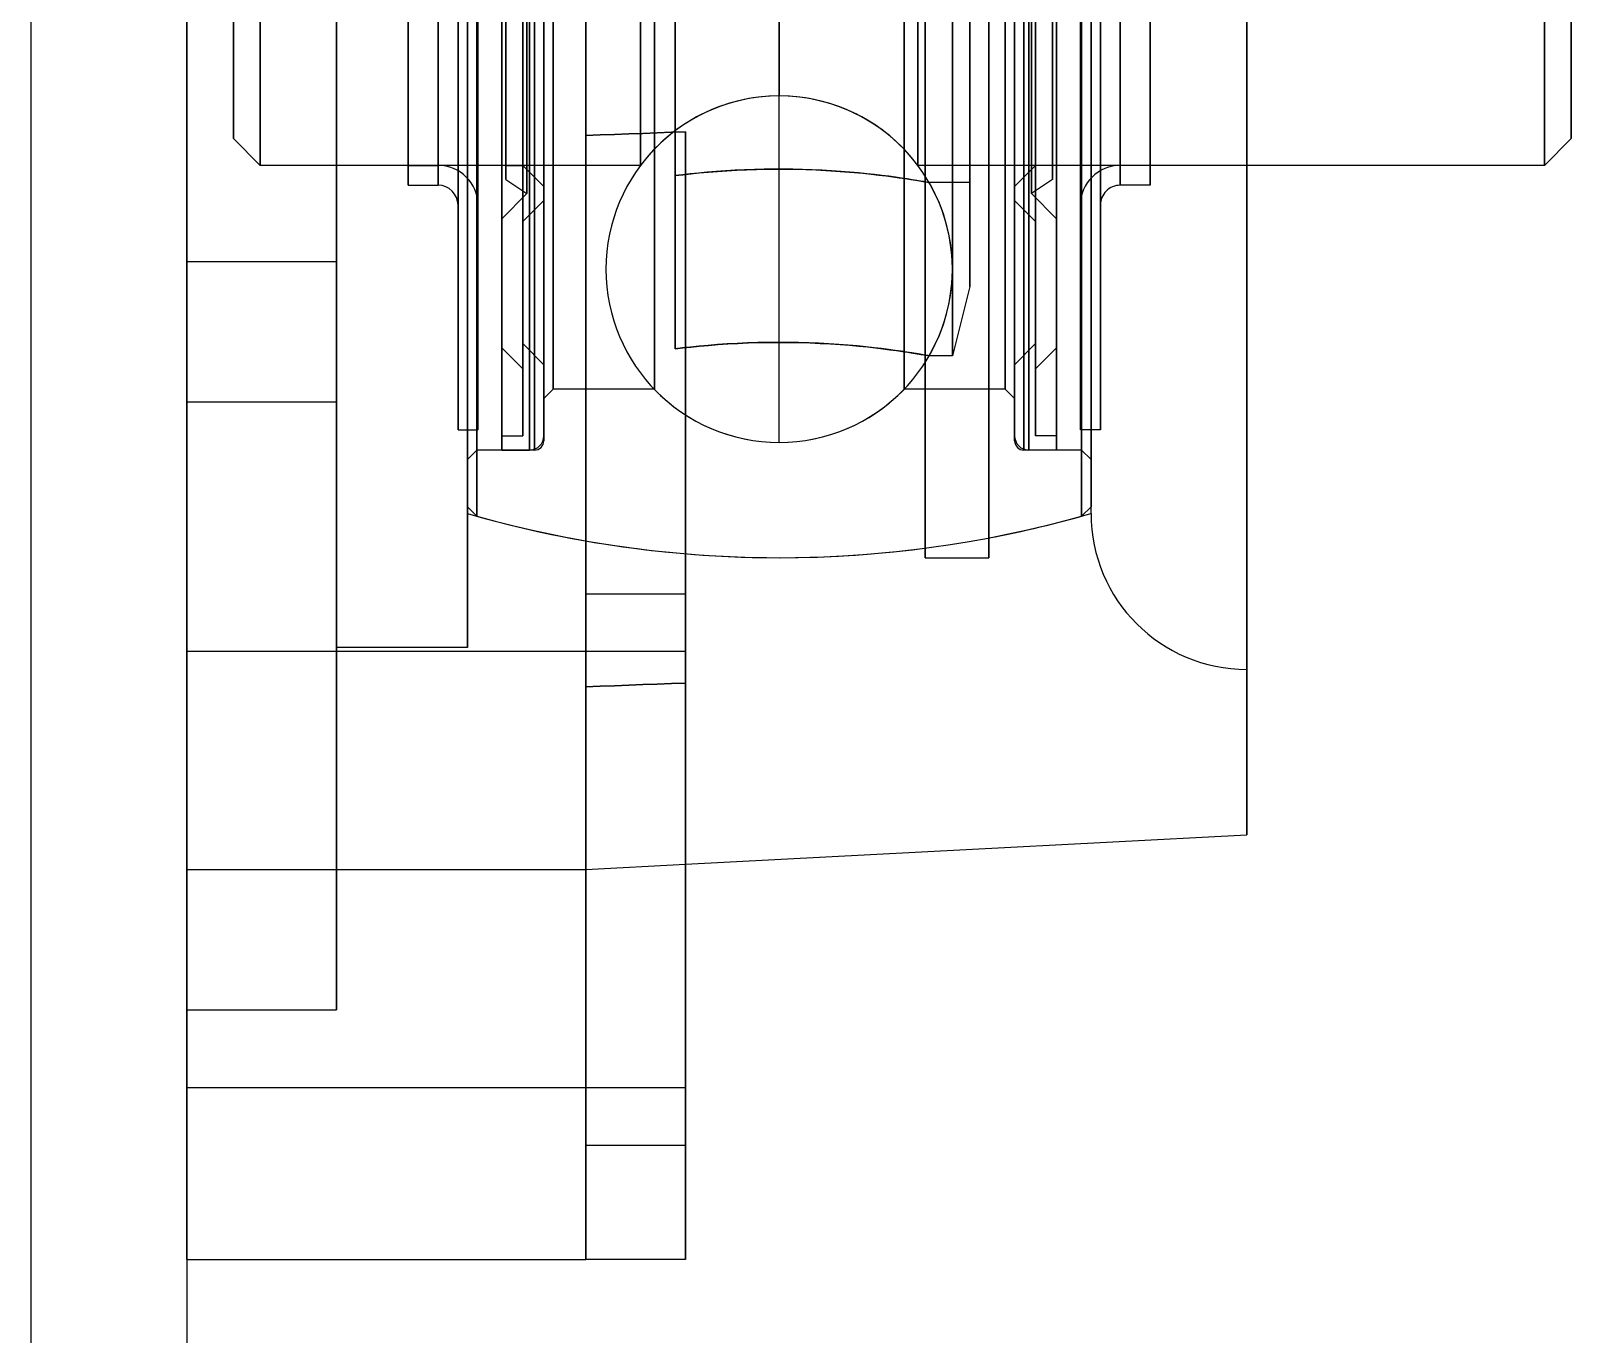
# Model space of a CAD drawing. Header units: millimetres. Extents: x 150937 to 394412, y 327166 to 584759.
# Drawn here: x 198477.06 to 198526.46, y 408498.43 to 408540.22 of the extents above; entities that cross this region are included whole.
import ezdxf

# ---------------------------------------------------------------- set-up
doc = ezdxf.new("R2010")
doc.units = ezdxf.units.MM
doc.layers.add('MAIN-1', color=7, linetype='Continuous')

# ---------------------------------------------------------------- blocks, each defined once
blk = doc.blocks.new('ucf207')
at = {"layer": 'MAIN-1'}
for p, q in [((0, -46), (0, 46)), ((0, 46), (0, -46)), ((12.8, 46), (12.8, -46)), ((12.8, -46), (12.8, 46)), ((34, 44.889), (34, -44.889)), ((34, -44.889), (34, 44.889)), ((4.8, -38.88), (4.8, 38.88)), ((4.8, 38.88), (4.8, -38.88)), ((9, -38.88), (9, 38.88)), ((9, 38.88), (9, -38.88)), ((23.68, 35.92), (23.68, -36)), ((23.68, -36), (23.68, 35.92)), ((25.72, 35.92), (25.72, -36)), ((25.72, -36), (25.72, 35.92)), ((9, 34.369), (9, -34.369)), ((9, -34.369), (9, 34.369)), ((29, 34.369), (29, -34.369)), ((29, -34.369), (29, 34.369)), ((9, -32.85), (9, 32.85)), ((9, 32.85), (9, -32.85)), ((29, -32.85), (29, 32.85)), ((29, 32.85), (29, -32.85)), ((9.3, -32.55), (9.3, 32.55)), ((9.3, 32.55), (9.3, -32.55)), ((10.102, -32.55), (10.102, 32.55)), ((10.102, 32.55), (10.102, -32.55)), ((27.898, -32.55), (27.898, 32.55)), ((27.898, 32.55), (27.898, -32.55)), ((28.7, -32.55), (28.7, 32.55)), ((28.7, 32.55), (28.7, -32.55)), ((8.7, -31.899), (8.7, 31.899)), ((8.7, 31.899), (8.7, -31.899)), ((9.338, -31.899), (9.338, 31.899)), ((9.338, 31.899), (9.338, -31.899)), ((10.102, -32.093), (10.102, 32.094)), ((10.102, 32.094), (10.102, -32.093)), ((10.776, -32.093), (10.776, 32.094)), ((10.776, 32.094), (10.776, -32.093)), ((27.224, -32.093), (27.224, 32.094)), ((27.224, 32.094), (27.224, -32.093)), ((27.898, -32.093), (27.898, 32.094)), ((27.898, 32.094), (27.898, -32.093)), ((28.662, -31.899), (28.662, 31.899)), ((28.662, 31.899), (28.662, -31.899)), ((29.3, -31.899), (29.3, 31.899)), ((29.3, 31.899), (29.3, -31.899)), ((11.45, -30.9), (11.45, 30.9)), ((11.45, 30.9), (11.45, -30.9)), ((26.55, -30.9), (26.55, 30.9)), ((26.55, 30.9), (26.55, -30.9)), ((11.75, -30.6), (11.75, 30.6)), ((11.75, 30.6), (11.75, -30.6)), ((26.25, -30.6), (26.25, 30.6)), ((26.25, 30.6), (26.25, -30.6)), ((10.776, 29.946), (10.776, -29.946)), ((10.776, -29.946), (10.776, 29.946)), ((11.45, -29.811), (11.45, 29.811)), ((11.45, 29.811), (11.45, -29.811)), ((26.55, -29.811), (26.55, 29.811)), ((26.55, 29.811), (26.55, -29.811)), ((27.224, 29.946), (27.224, -29.946)), ((27.224, -29.946), (27.224, 29.946)), ((10.102, 29.272), (10.102, -29.272)), ((10.102, -29.272), (10.102, 29.272)), ((24.555, 29.528), (24.555, -29.528)), ((24.555, -29.528), (24.555, 29.528)), ((27.898, 29.272), (27.898, -29.272)), ((27.898, -29.272), (27.898, 29.272)), ((10.776, -29.137), (10.776, 29.137)), ((10.776, 29.137), (10.776, -29.137)), ((27.224, -29.137), (27.224, 29.137)), ((27.224, 29.137), (27.224, -29.137)), ((25.11, -27.305), (25.11, 27.306)), ((25.11, 27.306), (25.11, -27.305)), ((0, -26.5), (0, 26.5)), ((0, 26.5), (0, -26.5)), ((4.8, -26.5), (4.8, 26.5)), ((4.8, 26.5), (4.8, -26.5)), ((10.776, 25.224), (10.776, -25.224)), ((10.776, -25.224), (10.776, 25.224)), ((27.224, 25.224), (27.224, -25.224)), ((27.224, -25.224), (27.224, 25.224)), ((10.102, -25.13), (10.102, 25.131)), ((10.102, 25.131), (10.102, -25.13)), ((27.898, -25.13), (27.898, 25.131)), ((27.898, 25.131), (27.898, -25.13)), ((10.911, 24.322), (10.911, -24.322)), ((10.911, -24.322), (10.911, 24.322)), ((11.45, 24.55), (11.45, -24.55)), ((11.45, -24.55), (11.45, 24.55)), ((26.55, 24.55), (26.55, -24.55)), ((26.55, -24.55), (26.55, 24.55)), ((27.089, 24.322), (27.089, -24.322)), ((27.089, -24.322), (27.089, 24.322)), ((7.1, 24.058), (7.1, -24.058)), ((7.1, -24.058), (7.1, 24.058)), ((10.237, 23.877), (10.237, -23.876)), ((10.237, -23.876), (10.237, 23.877)), ((11.45, -24.094), (11.45, 24.094)), ((11.45, 24.094), (11.45, -24.094)), ((25.11, -23.972), (25.11, 23.973)), ((25.11, 23.973), (25.11, -23.972)), ((26.55, -24.094), (26.55, 24.094)), ((26.55, 24.094), (26.55, -24.094)), ((27.763, 23.877), (27.763, -23.876)), ((27.763, -23.876), (27.763, 23.877)), ((30.9, 24.058), (30.9, -24.058)), ((30.9, -24.058), (30.9, 24.058)), ((2.358, 23.42), (2.358, -23.42)), ((2.358, -23.42), (2.358, 23.42)), ((7.1, -23.42), (7.1, 23.42)), ((7.1, 23.42), (7.1, -23.42)), ((10.237, -23.42), (10.237, 23.42)), ((10.237, 23.42), (10.237, -23.42)), ((10.776, -23.42), (10.776, 23.42)), ((10.776, 23.42), (10.776, -23.42)), ((27.224, -23.42), (27.224, 23.42)), ((27.224, 23.42), (27.224, -23.42)), ((27.763, -23.42), (27.763, 23.42)), ((27.763, 23.42), (27.763, -23.42)), ((30.9, -23.42), (30.9, 23.42)), ((30.9, 23.42), (30.9, -23.42)), ((43.542, 23.42), (43.542, -23.42)), ((43.542, -23.42), (43.542, 23.42)), ((1.5, 22.562), (1.5, -22.562)), ((1.5, -22.562), (1.5, 22.562)), ((12.8, 22.464), (12.8, -22.464)), ((12.8, -22.464), (12.8, 22.464)), ((44.4, 22.562), (44.4, -22.562)), ((44.4, -22.562), (44.4, 22.562)), ((8.062, -23.42), (8.062, 0)), ((8.062, 0), (8.062, -24.058)), ((8.062, -24.058), (8.062, 0)), ((8.062, 0), (8.062, -23.42)), ((8.7, 0), (8.7, -24.696)), ((9.3, 0), (9.3, -34.669)), ((9.3, -34.669), (9.3, 0)), ((9.338, 0), (9.338, -24.696)), ((10.994, -32.55), (10.994, 0)), ((10.994, 0), (10.994, -32.55)), ((11.15, -32.55), (11.15, 0)), ((11.15, 0), (11.15, -32.55)), ((11.45, 0), (11.45, -32.25)), ((11.45, -32.25), (11.45, 0)), ((11.45, 0), (11.45, -32.093)), ((11.45, -32.093), (11.45, 0)), ((14.554, 0), (14.554, -23.42)), ((14.554, -23.42), (14.554, 0)), ((14.996, -30.6), (14.996, 0)), ((14.996, 0), (14.996, -30.6)), ((19, -32.305), (19, 0)), ((19, 0), (19, -21.195)), ((23.004, 0), (23.004, -30.6)), ((23.004, -30.6), (23.004, 0)), ((23.446, -23.42), (23.446, 0)), ((23.446, 0), (23.446, -23.42)), ((23.68, -35.695), (23.68, 0)), ((25.72, -35.367), (25.72, 0)), ((26.55, 0), (26.55, -32.25)), ((26.55, -32.25), (26.55, 0)), ((26.55, 0), (26.55, -32.093)), ((26.55, -32.093), (26.55, 0)), ((26.85, 0), (26.85, -32.55)), ((26.85, -32.55), (26.85, 0)), ((27.006, -32.55), (27.006, 0)), ((27.006, 0), (27.006, -32.55)), ((28.662, -24.696), (28.662, 0)), ((28.7, 0), (28.7, -34.669)), ((28.7, -34.669), (28.7, 0)), ((29, -34.583), (29, 0)), ((29, -34.369), (29, 0)), ((29.3, -24.696), (29.3, 0)), ((29.938, -23.42), (29.938, 0)), ((29.938, 0), (29.938, -24.058)), ((29.938, -24.058), (29.938, 0)), ((29.938, 0), (29.938, -23.42)), ((34, 0), (34, -39.583)), ((15.667, -23.748), (15.667, -3.276)), ((15.667, -3.276), (15.667, -23.748)), ((15.667, -3.638), (15.667, -29.303)), ((15.667, -29.303), (15.667, -3.638)), ((9, -34.583), (9, -14.4)), ((2.358, -23.42), (1.5, -22.562)), ((13.258, -22.446), (12.8, -22.464)), ((12.8, -22.464), (13.258, -22.446)), ((12.8, -22.464), (12.8, -37.161)), ((12.8, -37.161), (12.8, -22.464)), ((13.716, -22.429), (13.258, -22.446)), ((13.258, -22.446), (13.716, -22.429)), ((14.173, -22.411), (13.716, -22.429)), ((13.716, -22.429), (14.173, -22.411)), ((14.63, -22.394), (14.173, -22.411)), ((14.173, -22.411), (14.63, -22.394)), ((15.087, -22.376), (14.63, -22.394)), ((14.63, -22.394), (15.087, -22.376)), ((15.544, -22.358), (15.087, -22.376)), ((15.087, -22.376), (15.544, -22.358)), ((16, -22.341), (15.544, -22.358)), ((15.544, -22.358), (16, -22.341)), ((16, -40.019), (16, -22.341)), ((16, -22.341), (16, -37.161)), ((16, -22.341), (16, -40.019)), ((16, -37.161), (16, -22.341)), ((44.4, -22.562), (43.542, -23.42)), ((14.554, -23.42), (2.358, -23.42)), ((7.1, -23.42), (8.062, -23.42)), ((10.237, -23.42), (10.776, -23.42)), ((10.776, -23.42), (11.45, -24.094)), ((16.149, -23.692), (15.9, -23.72)), ((15.906, -23.719), (16.162, -23.69)), ((16.413, -23.665), (16.149, -23.692)), ((16.162, -23.69), (16.434, -23.663)), ((16.691, -23.64), (16.413, -23.665)), ((16.434, -23.663), (16.72, -23.637)), ((16.98, -23.616), (16.691, -23.64)), ((16.72, -23.637), (17.018, -23.613)), ((17.278, -23.595), (16.98, -23.616)), ((17.018, -23.613), (17.324, -23.592)), ((17.583, -23.577), (17.278, -23.595)), ((17.324, -23.592), (17.638, -23.575)), ((17.892, -23.563), (17.583, -23.577)), ((17.638, -23.575), (17.957, -23.56)), ((18.204, -23.552), (17.892, -23.563)), ((17.957, -23.56), (18.276, -23.55)), ((18.515, -23.544), (18.204, -23.552)), ((18.276, -23.55), (18.595, -23.543)), ((18.823, -23.541), (18.515, -23.544)), ((18.595, -23.543), (18.91, -23.54)), ((19.127, -23.54), (18.823, -23.541)), ((18.91, -23.54), (19.221, -23.541)), ((19.434, -23.543), (19.127, -23.54)), ((19.221, -23.541), (19.538, -23.545)), ((19.745, -23.55), (19.434, -23.543)), ((19.538, -23.545), (19.857, -23.554)), ((20.057, -23.561), (19.745, -23.55)), ((19.857, -23.554), (20.177, -23.566)), ((20.367, -23.575), (20.057, -23.561)), ((20.177, -23.566), (20.494, -23.582)), ((20.673, -23.592), (20.367, -23.575)), ((20.494, -23.582), (20.805, -23.601)), ((20.972, -23.613), (20.673, -23.592)), ((20.805, -23.601), (21.108, -23.623)), ((21.263, -23.636), (20.972, -23.613)), ((21.108, -23.623), (21.401, -23.648)), ((21.543, -23.661), (21.263, -23.636)), ((21.401, -23.648), (21.681, -23.674)), ((21.809, -23.687), (21.543, -23.661)), ((21.681, -23.674), (21.947, -23.702)), ((22.061, -23.715), (21.809, -23.687)), ((21.947, -23.702), (22.196, -23.731)), ((34, -23.42), (23.446, -23.42)), ((27.224, -23.42), (26.55, -24.094)), ((27.763, -23.42), (27.224, -23.42)), ((30.9, -23.42), (29.938, -23.42)), ((43.542, -23.42), (34, -23.42)), ((7.1, -24.058), (8.062, -24.058)), ((10.237, -23.876), (10.911, -24.322)), ((15.667, -23.748), (15.906, -23.719)), ((15.9, -23.72), (15.667, -23.748)), ((15.667, -29.303), (15.667, -23.748)), ((15.667, -23.748), (15.667, -29.303)), ((22.296, -23.743), (22.061, -23.715)), ((22.196, -23.731), (22.428, -23.76)), ((22.516, -23.771), (22.296, -23.743)), ((22.428, -23.76), (22.647, -23.788)), ((22.725, -23.799), (22.516, -23.771)), ((22.647, -23.788), (22.853, -23.817)), ((22.922, -23.827), (22.725, -23.799)), ((22.853, -23.817), (23.044, -23.846)), ((23.102, -23.854), (22.922, -23.827)), ((23.044, -23.846), (23.218, -23.872)), ((23.265, -23.88), (23.102, -23.854)), ((23.218, -23.872), (23.371, -23.897)), ((23.409, -23.903), (23.265, -23.88)), ((23.371, -23.897), (23.503, -23.919)), ((23.532, -23.924), (23.409, -23.903)), ((23.503, -23.919), (23.612, -23.937)), ((23.633, -23.941), (23.532, -23.924)), ((23.612, -23.937), (23.697, -23.952)), ((23.712, -23.955), (23.633, -23.941)), ((23.697, -23.952), (23.759, -23.963)), ((23.767, -23.965), (23.712, -23.955)), ((23.759, -23.963), (23.796, -23.97)), ((23.8, -23.971), (23.767, -23.965)), ((23.796, -23.97), (23.811, -23.972)), ((23.811, -23.972), (23.8, -23.971)), ((23.811, -23.972), (23.811, -23.972)), ((23.811, -23.972), (23.811, -23.972)), ((23.811, -23.972), (23.811, -23.972)), ((23.811, -23.972), (23.811, -23.972)), ((23.811, -23.972), (23.811, -23.972)), ((23.811, -23.972), (23.811, -23.972)), ((25.11, -23.972), (23.811, -23.972)), ((27.763, -23.876), (27.089, -24.322)), ((30.9, -24.058), (29.938, -24.058)), ((10.102, -25.13), (10.911, -24.322)), ((10.776, -25.224), (11.45, -24.55)), ((27.224, -25.224), (26.55, -24.55)), ((27.898, -25.13), (27.089, -24.322)), ((0, -31), (0, -26.5)), ((0, -26.5), (0, -31)), ((0, -26.5), (4.8, -26.5)), ((0, -26.5), (4.8, -26.5)), ((4.8, -26.5), (4.8, -31)), ((4.8, -31), (4.8, -26.5)), ((25.11, -27.305), (24.555, -29.528)), ((10.776, -29.137), (11.45, -29.811)), ((17.034, -29.167), (17.35, -29.146)), ((17.655, -29.129), (17.334, -29.147)), ((17.35, -29.146), (17.674, -29.128)), ((17.982, -29.114), (17.655, -29.129)), ((17.674, -29.128), (18.004, -29.113)), ((18.311, -29.104), (17.982, -29.114)), ((18.004, -29.113), (18.336, -29.103)), ((18.64, -29.097), (18.311, -29.104)), ((18.336, -29.103), (18.667, -29.097)), ((18.964, -29.095), (18.64, -29.097)), ((18.667, -29.097), (18.994, -29.095)), ((19.288, -29.096), (18.964, -29.095)), ((18.994, -29.095), (19.321, -29.097)), ((19.616, -29.102), (19.288, -29.096)), ((19.321, -29.097), (19.652, -29.103)), ((19.946, -29.112), (19.616, -29.102)), ((19.652, -29.103), (19.984, -29.113)), ((20.273, -29.125), (19.946, -29.112)), ((19.984, -29.113), (20.314, -29.127)), ((20.596, -29.143), (20.273, -29.125)), ((20.314, -29.127), (20.639, -29.145)), ((20.911, -29.163), (20.596, -29.143)), ((20.639, -29.145), (20.955, -29.166)), ((27.224, -29.137), (26.55, -29.811)), ((10.102, -29.272), (10.776, -29.946)), ((15.667, -29.303), (15.905, -29.274)), ((15.903, -29.274), (15.667, -29.303)), ((16.158, -29.246), (15.903, -29.274)), ((15.905, -29.274), (16.163, -29.245)), ((16.431, -29.218), (16.158, -29.246)), ((16.163, -29.245), (16.438, -29.218)), ((16.719, -29.192), (16.431, -29.218)), ((16.438, -29.218), (16.729, -29.191)), ((17.021, -29.168), (16.719, -29.192)), ((16.729, -29.191), (17.034, -29.167)), ((17.334, -29.147), (17.021, -29.168)), ((21.215, -29.187), (20.911, -29.163)), ((20.955, -29.166), (21.26, -29.19)), ((21.507, -29.212), (21.215, -29.187)), ((21.26, -29.19), (21.552, -29.217)), ((21.783, -29.24), (21.507, -29.212)), ((21.552, -29.217), (21.828, -29.244)), ((22.042, -29.268), (21.783, -29.24)), ((21.828, -29.244), (22.086, -29.273)), ((22.283, -29.296), (22.042, -29.268)), ((22.086, -29.273), (22.325, -29.302)), ((22.505, -29.325), (22.283, -29.296)), ((22.325, -29.302), (22.547, -29.33)), ((22.716, -29.353), (22.505, -29.325)), ((22.547, -29.33), (22.757, -29.359)), ((22.913, -29.381), (22.716, -29.353)), ((22.757, -29.359), (22.952, -29.387)), ((23.093, -29.408), (22.913, -29.381)), ((22.952, -29.387), (23.13, -29.414)), ((23.255, -29.433), (23.093, -29.408)), ((23.13, -29.414), (23.289, -29.439)), ((23.397, -29.456), (23.255, -29.433)), ((23.289, -29.439), (23.428, -29.461)), ((23.519, -29.477), (23.397, -29.456)), ((23.428, -29.461), (23.546, -29.481)), ((23.62, -29.494), (23.519, -29.477)), ((23.546, -29.481), (23.643, -29.498)), ((23.68, -29.504), (23.62, -29.494)), ((23.643, -29.498), (23.717, -29.511)), ((23.727, -29.513), (23.68, -29.504)), ((23.717, -29.511), (23.77, -29.52)), ((23.764, -29.519), (23.727, -29.513)), ((23.79, -29.524), (23.764, -29.519)), ((23.77, -29.52), (23.801, -29.526)), ((23.806, -29.527), (23.79, -29.524)), ((23.801, -29.526), (23.811, -29.528)), ((23.811, -29.528), (23.806, -29.527)), ((24.555, -29.528), (23.811, -29.528)), ((27.898, -29.272), (27.224, -29.946)), ((11.75, -30.6), (11.45, -30.9)), ((14.996, -30.6), (11.75, -30.6)), ((26.25, -30.6), (23.004, -30.6)), ((26.55, -30.9), (26.25, -30.6)), ((0, -46), (0, -31)), ((0, -31), (0, -46)), ((0, -31), (4.8, -31)), ((0, -31), (4.8, -31)), ((4.8, -31), (4.8, -46)), ((4.8, -46), (4.8, -31)), ((8.7, -31.899), (9.338, -31.899)), ((10.102, -32.093), (10.776, -32.093)), ((27.898, -32.093), (27.224, -32.093)), ((29.3, -31.899), (28.662, -31.899)), ((9.3, -32.55), (9, -32.85)), ((11.15, -32.55), (9.3, -32.55)), ((10.102, -32.55), (10.994, -32.55)), ((28.7, -32.55), (26.85, -32.55)), ((27.898, -32.55), (27.006, -32.55)), ((29, -32.85), (28.7, -32.55)), ((9.3, -34.669), (9, -34.369)), ((29, -34.369), (28.7, -34.669)), ((23.68, -36), (25.72, -36)), ((12.8, -37.161), (12.8, -46)), ((12.8, -37.161), (16, -37.161)), ((12.8, -37.161), (16, -37.161)), ((12.8, -46), (12.8, -37.161)), ((16, -37.161), (16, -58.5)), ((16, -58.5), (16, -37.161)), ((0, -39), (0, -53)), ((0, -53), (0, -39)), ((0, -39), (0, -53)), ((0, -53), (0, -39)), ((0, -39), (16, -39)), ((0, -39), (16, -39)), ((9, -38.88), (4.8, -38.88)), ((16, -39), (16, -53)), ((16, -39), (16, -53)), ((16, -53), (16, -39)), ((16, -39), (16, -53)), ((12.8, -40.142), (13.258, -40.124)), ((13.258, -40.124), (12.8, -40.142)), ((12.8, -40.142), (12.8, -46)), ((12.8, -54.839), (12.8, -40.142)), ((12.8, -46), (12.8, -40.142)), ((12.8, -40.142), (12.8, -54.839)), ((13.258, -40.124), (13.716, -40.107)), ((13.716, -40.107), (13.258, -40.124)), ((13.716, -40.107), (14.173, -40.089)), ((14.173, -40.089), (13.716, -40.107)), ((14.173, -40.089), (14.63, -40.071)), ((14.63, -40.071), (14.173, -40.089)), ((14.63, -40.071), (15.087, -40.054)), ((15.087, -40.054), (14.63, -40.071)), ((15.087, -40.054), (15.544, -40.036)), ((15.544, -40.036), (15.087, -40.054)), ((15.544, -40.036), (16, -40.019)), ((16, -40.019), (15.544, -40.036)), ((16, -54.839), (16, -40.019)), ((16, -40.019), (16, -54.839)), ((16, -45.832), (34, -44.889)), ((12.8, -46), (16, -45.832)), ((0, -58.5), (0, -46)), ((0, -58.5), (0, -46)), ((0, -50.5), (0, -46)), ((0, -50.5), (0, -46)), ((0, -46), (4.8, -46)), ((0, -46), (4.8, -46)), ((0, -46), (12.8, -46)), ((0, -46), (12.8, -46)), ((4.8, -46), (4.8, -50.5)), ((4.8, -50.5), (4.8, -46)), ((12.8, -46), (12.8, -58.5)), ((12.8, -46), (12.8, -58.5)), ((0, -50.5), (0, -50.5)), ((0, -50.5), (4.8, -50.5)), ((0, -50.5), (4.8, -50.5)), ((4.8, -50.5), (4.8, -50.5)), ((16, -53), (0, -53)), ((16, -53), (0, -53)), ((12.8, -54.839), (16, -54.839)), ((12.8, -58.5), (12.8, -54.839)), ((12.8, -54.839), (12.8, -58.5)), ((12.8, -54.839), (16, -54.839)), ((16, -54.839), (16, -58.5)), ((0, -58.5), (0, -58.5)), ((0, -58.5), (12.8, -58.5)), ((0, -58.5), (12.8, -58.5)), ((12.8, -58.5), (12.8, -58.5)), ((16, -58.5), (12.8, -58.5)), ((16, -58.5), (12.8, -58.5))]:
    blk.add_line(p, q, dxfattribs=at)
for centre, radius, start, end in [((19, -26.75), 5.555, 90, 270), ((19, -26.75), 5.555, 90, 143.1687), ((19, -26.75), 5.555, 36.8312, 90), ((19, -26.75), 5.555, 270, 90), ((8.062, -24.696), 1.276, 0.0001, 90), ((29.938, -24.696), 1.276, 90, 180), ((8.062, -24.696), 0.638, 0.0001, 90), ((19, -26.75), 5.555, 330, 30), ((29.938, -24.696), 0.638, 89.9999, 179.9999), ((19, -26.75), 5.555, 223.8736, 270), ((19, -26.75), 5.555, 270, 316.1264), ((10.994, -32.093), 0.456, 270, 0.0002), ((27.006, -32.093), 0.456, 179.9997, 270), ((11.15, -32.25), 0.3, 270, 0), ((26.85, -32.25), 0.3, 180, 270), ((19, 0), 36, 253.8724, 277.4696), ((19, 0), 36, 254.3688, 285.6312), ((19, 0), 36, 280.7583, 286.1276), ((34, -34.583), 5, 180, 270)]:
    blk.add_arc(centre, radius, start, end, dxfattribs=at)
blk = doc.blocks.new('c2drumleft')
for p, q in [((-117.12, 382.88), (-117.12, 0)), ((-112.12, 382.88), (-112.12, 0))]:
    blk.add_line(p, q)
blk.add_blockref('ucf207', (-112.12, 186.53))

msp = doc.modelspace()

# ---------------------------------------------------------------- block references
msp.add_blockref('c2drumleft', (198594.179, 408372.799))

doc.saveas('drawing.dxf')
